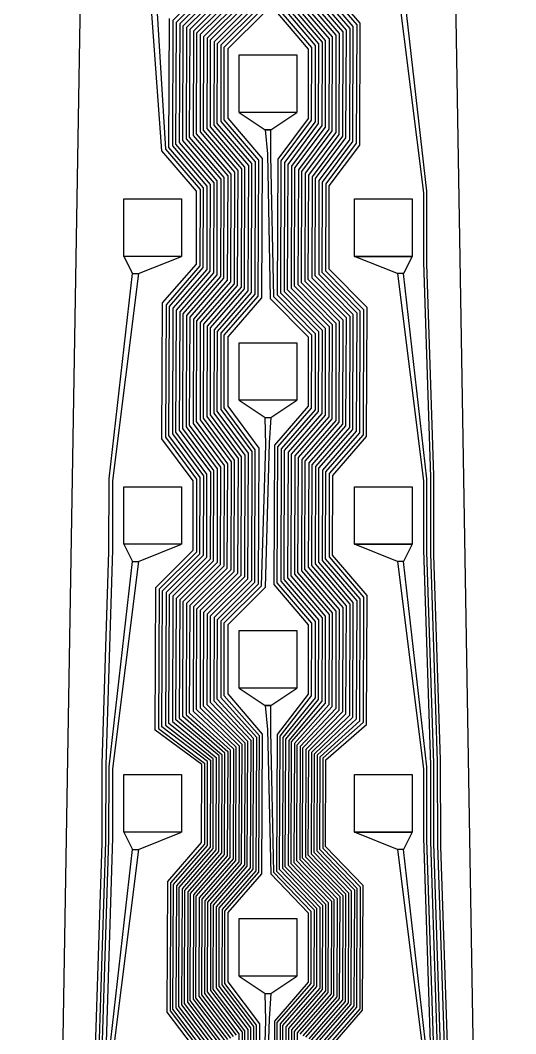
# Model space of a CAD drawing. Header units: inches. Extents: x 106592 to 209533, y 57057 to 74911.
# Drawn here: x 112558.5 to 112644.5, y 63633.1 to 63809.1 of the extents above; entities that cross this region are included whole.
import ezdxf

# ---------------------------------------------------------------- set-up
doc = ezdxf.new("R2010")
doc.units = ezdxf.units.IN
doc.header["$MEASUREMENT"] = 0
for name, color, linetype in [('metal', 221, 'Continuous'), ('nitride window', 40, 'Continuous'), ('profile', 140, 'Continuous')]:
    doc.layers.add(name, color=color, linetype=linetype)

msp = doc.modelspace()

# ---------------------------------------------------------------- linework, layer by layer
at = {"layer": 'metal'}
for points in [[(112589.51, 63629.62), (112584.01, 63636.87), (112584.11, 63659.56), (112589.98, 63666.32), (112590.01, 63679.87), (112581.91, 63685.82), (112582.02, 63710.64), (112588.5, 63717.09), (112588.51, 63729.12), (112583.11, 63736.42), (112583.21, 63760.03), (112589.09, 63766.78), (112589.11, 63779.42), (112583.11, 63786.42), (112581.01, 63815.12)], [(112582.01, 63815.12), (112583.71, 63786.72), (112589.71, 63779.72), (112589.69, 63766.47), (112583.81, 63759.72), (112583.71, 63736.72), (112589.11, 63729.42), (112589.09, 63716.78), (112582.62, 63710.33), (112582.51, 63686.12), (112590.51, 63680.12), (112590.48, 63666.06), (112584.6, 63659.3), (112584.51, 63637.12), (112590.01, 63629.87)], [(112591.47, 63815.55), (112585, 63809.1), (112584.91, 63787.32), (112590.91, 63780.32), (112590.88, 63765.86), (112585, 63759.1), (112584.91, 63737.32), (112590.31, 63730.02), (112590.28, 63716.17), (112583.81, 63709.72), (112583.71, 63686.72), (112591.51, 63680.62), (112591.47, 63665.55), (112585.6, 63658.79), (112585.51, 63637.62), (112591.01, 63630.37)], [(112591.51, 63630.62), (112586.01, 63637.87), (112586.09, 63658.53), (112591.97, 63665.29), (112592.01, 63680.87), (112584.31, 63687.02), (112584.4, 63709.41), (112590.88, 63715.86), (112590.91, 63730.32), (112585.51, 63737.62), (112585.6, 63758.79), (112591.47, 63765.55), (112591.51, 63780.62), (112585.51, 63787.62), (112585.6, 63808.79), (112592.07, 63815.24)], [(112592.66, 63814.93), (112586.19, 63808.48), (112586.11, 63787.92), (112592.11, 63780.92), (112592.07, 63765.24), (112586.19, 63758.48), (112586.11, 63737.92), (112591.51, 63730.62), (112591.47, 63715.55), (112585, 63709.1), (112584.91, 63687.32), (112592.51, 63681.12), (112592.46, 63665.03), (112586.59, 63658.27), (112586.51, 63638.12), (112592.01, 63630.87)], [(112592.51, 63631.12), (112587.01, 63638.37), (112587.08, 63658.02), (112592.96, 63664.77), (112593.01, 63681.37), (112585.51, 63687.62), (112585.6, 63708.79), (112592.07, 63715.24), (112592.11, 63730.92), (112586.71, 63738.22), (112586.79, 63758.17), (112592.66, 63764.93), (112592.71, 63781.22), (112586.71, 63788.22), (112586.79, 63808.17), (112593.26, 63814.62)], [(112593.85, 63814.31), (112587.38, 63807.86), (112587.31, 63788.52), (112593.31, 63781.52), (112593.26, 63764.62), (112587.38, 63757.86), (112587.31, 63738.52), (112592.71, 63731.22), (112592.66, 63714.93), (112586.19, 63708.48), (112586.11, 63687.92), (112593.51, 63681.62), (112593.46, 63664.52), (112587.58, 63657.76), (112587.51, 63638.62), (112593.01, 63631.37)], [(112608.51, 63814.12), (112614.51, 63807.12), (112614.45, 63789), (112609.17, 63781.93), (112609.11, 63764.42), (112615.71, 63757.72), (112615.64, 63738.38), (112609.76, 63731.63), (112609.71, 63714.72), (112615.71, 63707.72), (112615.64, 63688.38), (112609.07, 63681.99), (112609.01, 63664.37), (112615.51, 63657.62), (112615.44, 63638.49), (112609.56, 63631.73)], [(112610.06, 63631.47), (112615.94, 63638.23), (112616.01, 63657.87), (112609.51, 63664.62), (112609.56, 63681.73), (112616.24, 63688.07), (112616.31, 63708.02), (112610.31, 63715.02), (112610.36, 63731.32), (112616.24, 63738.07), (112616.31, 63758.02), (112609.71, 63764.72), (112609.76, 63781.63), (112615.04, 63788.69), (112615.11, 63807.42), (112609.11, 63814.42)], [(112609.71, 63814.72), (112615.71, 63807.72), (112615.64, 63788.38), (112610.36, 63781.32), (112610.31, 63765.02), (112616.91, 63758.32), (112616.83, 63737.77), (112610.95, 63731.01), (112610.91, 63715.32), (112616.91, 63708.32), (112616.83, 63687.77), (112610.06, 63681.47), (112610.01, 63664.87), (112616.51, 63658.12), (112616.43, 63637.97), (112610.56, 63631.21)], [(112611.05, 63630.96), (112616.93, 63637.71), (112617.01, 63658.37), (112610.51, 63665.12), (112610.56, 63681.21), (112617.43, 63687.46), (112617.51, 63708.62), (112611.51, 63715.62), (112611.55, 63730.7), (112617.43, 63737.46), (112617.51, 63758.62), (112610.91, 63765.32), (112610.95, 63781.01), (112616.24, 63788.07), (112616.31, 63808.02), (112610.31, 63815.02)], [(112610.91, 63815.32), (112616.91, 63808.32), (112616.83, 63787.77), (112611.55, 63780.7), (112611.51, 63765.62), (112618.11, 63758.92), (112618.02, 63737.15), (112612.14, 63730.39), (112612.11, 63715.92), (112618.11, 63708.92), (112618.02, 63687.15), (112611.05, 63680.96), (112611.01, 63665.37), (112617.51, 63658.62), (112617.43, 63637.46), (112611.55, 63630.7)], [(112612.05, 63630.44), (112617.92, 63637.2), (112618.01, 63658.87), (112611.51, 63665.62), (112611.55, 63680.7), (112618.62, 63686.84), (112618.71, 63709.22), (112612.71, 63716.22), (112612.74, 63730.08), (112618.62, 63736.84), (112618.71, 63759.22), (112612.11, 63765.92), (112612.14, 63780.39), (112617.43, 63787.46), (112617.51, 63808.62), (112611.51, 63815.62)], [(112624.01, 63815.12), (112628.5, 63779.15), (112628.5, 63767.13), (112629.69, 63729.77), (112629.71, 63716.52), (112630.88, 63680.39), (112630.91, 63665.92), (112632.07, 63631.01), (112632.11, 63615.32), (112632.46, 63581.21), (112632.51, 63565.12), (112632.51, 63531.12), (112632.51, 63515.12), (112633.31, 63481.52), (112633.31, 63464.72), (112634.11, 63431.92), (112634.11, 63414.32), (112634.91, 63382.32), (112634.91, 63363.92), (112635.71, 63332.72), (112635.71, 63313.52), (112636.51, 63283.12)], [(112636.91, 63283.32), (112636.11, 63313.32), (112636.11, 63332.92), (112635.31, 63363.72), (112635.31, 63382.52), (112634.51, 63414.12), (112634.51, 63432.12), (112633.71, 63464.52), (112633.71, 63481.72), (112632.91, 63514.92), (112632.91, 63531.32), (112633.01, 63564.87), (112632.96, 63581.47), (112632.71, 63615.02), (112632.66, 63631.32), (112631.51, 63665.62), (112631.47, 63680.7), (112630.31, 63716.22), (112630.28, 63730.08), (112629.11, 63766.82), (112629.09, 63779.46), (112625.01, 63815.12)], [(112593.51, 63631.62), (112588.01, 63638.87), (112588.08, 63657.5), (112593.95, 63664.26), (112594.01, 63681.87), (112586.71, 63688.22), (112586.79, 63708.17), (112593.26, 63714.62), (112593.31, 63731.52), (112587.91, 63738.82), (112587.98, 63757.55), (112593.85, 63764.31), (112593.91, 63781.82), (112587.91, 63788.82), (112587.98, 63807.55), (112594.45, 63814)], [(112595.04, 63813.69), (112588.57, 63807.24), (112588.51, 63789.12), (112594.51, 63782.12), (112594.45, 63764), (112588.57, 63757.24), (112588.51, 63739.12), (112593.91, 63731.82), (112593.85, 63714.31), (112587.38, 63707.86), (112587.31, 63688.52), (112594.51, 63682.12), (112594.45, 63664), (112588.57, 63657.24), (112588.51, 63639.12), (112594.01, 63631.87)], [(112594.51, 63632.12), (112589.01, 63639.37), (112589.07, 63656.99), (112594.95, 63663.74), (112595.01, 63682.37), (112587.91, 63688.82), (112587.98, 63707.55), (112594.45, 63714), (112594.51, 63732.12), (112589.11, 63739.42), (112589.17, 63756.93), (112595.04, 63763.69), (112595.11, 63782.42), (112589.11, 63789.42), (112589.17, 63806.93), (112595.64, 63813.38)], [(112596.24, 63813.07), (112589.76, 63806.63), (112589.71, 63789.72), (112595.71, 63782.72), (112595.64, 63763.38), (112589.76, 63756.63), (112589.71, 63739.72), (112595.11, 63732.42), (112595.04, 63713.69), (112588.57, 63707.24), (112588.51, 63689.12), (112595.51, 63682.62), (112595.44, 63663.49), (112589.56, 63656.73), (112589.51, 63639.62), (112595.01, 63632.37)], [(112595.51, 63632.62), (112590.01, 63639.87), (112590.06, 63656.47), (112595.94, 63663.23), (112596.01, 63682.87), (112589.11, 63689.42), (112589.17, 63706.93), (112595.64, 63713.38), (112595.71, 63732.72), (112590.31, 63740.02), (112590.36, 63756.32), (112596.24, 63763.07), (112596.31, 63783.02), (112590.31, 63790.02), (112590.36, 63806.32), (112596.83, 63812.77)], [(112597.43, 63812.46), (112590.95, 63806.01), (112590.91, 63790.32), (112596.91, 63783.32), (112596.83, 63762.77), (112590.95, 63756.01), (112590.91, 63740.32), (112596.31, 63733.02), (112596.24, 63713.07), (112589.76, 63706.63), (112589.71, 63689.72), (112596.51, 63683.12), (112596.43, 63662.97), (112590.56, 63656.21), (112590.51, 63640.12), (112596.01, 63632.87)], [(112604.91, 63812.32), (112610.91, 63805.32), (112610.88, 63790.86), (112605.6, 63783.79), (112605.51, 63762.62), (112612.11, 63755.92), (112612.07, 63740.24), (112606.19, 63733.48), (112606.11, 63712.92), (112612.11, 63705.92), (112612.07, 63690.24), (112606.09, 63683.53), (112606.01, 63662.87), (112612.51, 63656.12), (112612.46, 63640.03), (112606.59, 63633.27), (112606.51, 63613.12)], [(112607.08, 63633.02), (112612.96, 63639.77), (112613.01, 63656.37), (112606.51, 63663.12), (112606.59, 63683.27), (112612.66, 63689.93), (112612.71, 63706.22), (112606.71, 63713.22), (112606.79, 63733.17), (112612.66, 63739.93), (112612.71, 63756.22), (112606.11, 63762.92), (112606.19, 63783.48), (112611.47, 63790.55), (112611.51, 63805.62), (112605.51, 63812.62)], [(112606.11, 63812.92), (112612.11, 63805.92), (112612.07, 63790.24), (112606.79, 63783.17), (112606.71, 63763.22), (112613.31, 63756.52), (112613.26, 63739.62), (112607.38, 63732.86), (112607.31, 63713.52), (112613.31, 63706.52), (112613.26, 63689.62), (112607.08, 63683.02), (112607.01, 63663.37), (112613.51, 63656.62), (112613.46, 63639.52), (112607.58, 63632.76)], [(112608.08, 63632.5), (112613.95, 63639.26), (112614.01, 63656.87), (112607.51, 63663.62), (112607.58, 63682.76), (112613.85, 63689.31), (112613.91, 63706.82), (112607.91, 63713.82), (112607.98, 63732.55), (112613.85, 63739.31), (112613.91, 63756.82), (112607.31, 63763.52), (112607.38, 63782.86), (112612.66, 63789.93), (112612.71, 63806.22), (112606.71, 63813.22)], [(112607.31, 63813.52), (112613.31, 63806.52), (112613.26, 63789.62), (112607.98, 63782.55), (112607.91, 63763.82), (112614.51, 63757.12), (112614.45, 63739), (112608.57, 63732.24), (112608.51, 63714.12), (112614.51, 63707.12), (112614.45, 63689), (112608.08, 63682.5), (112608.01, 63663.87), (112614.51, 63657.12), (112614.45, 63639), (112608.57, 63632.24)], [(112609.07, 63631.99), (112614.95, 63638.74), (112615.01, 63657.37), (112608.51, 63664.12), (112608.57, 63682.24), (112615.04, 63688.69), (112615.11, 63707.42), (112609.11, 63714.42), (112609.17, 63731.93), (112615.04, 63738.69), (112615.11, 63757.42), (112608.51, 63764.12), (112608.57, 63782.24), (112613.85, 63789.31), (112613.91, 63806.82), (112607.91, 63813.82)], [(112596.43, 63612.97), (112596.51, 63633.12), (112591.01, 63640.37), (112591.05, 63655.96), (112596.93, 63662.71), (112597.01, 63683.37), (112590.31, 63690.02), (112590.36, 63706.32), (112596.83, 63712.77), (112596.91, 63733.32), (112591.51, 63740.62), (112591.55, 63755.7), (112597.43, 63762.46), (112597.51, 63783.62), (112591.51, 63790.62), (112591.55, 63805.7), (112598.02, 63812.15)], [(112598.62, 63811.84), (112592.14, 63805.39), (112592.11, 63790.92), (112598.11, 63783.92), (112598.02, 63762.15), (112592.14, 63755.39), (112592.11, 63740.92), (112597.51, 63733.62), (112597.43, 63712.46), (112590.95, 63706.01), (112590.91, 63690.32), (112597.51, 63683.62), (112597.43, 63662.46), (112591.55, 63655.7), (112591.51, 63640.62), (112597.01, 63633.37), (112596.93, 63612.71)], [(112597.43, 63612.46), (112597.51, 63633.62), (112592.01, 63640.87), (112592.05, 63655.44), (112597.92, 63662.2), (112598.01, 63683.87), (112591.51, 63690.62), (112591.55, 63705.7), (112598.02, 63712.15), (112598.11, 63733.92), (112592.71, 63741.22), (112592.74, 63755.08), (112598.62, 63761.84), (112598.71, 63784.22), (112592.71, 63791.22), (112592.74, 63805.08), (112599.21, 63811.53)], [(112599.81, 63811.22), (112593.34, 63804.77), (112593.31, 63791.52), (112599.31, 63784.52), (112599.21, 63761.53), (112593.34, 63754.77), (112593.31, 63741.52), (112598.71, 63734.22), (112598.62, 63711.84), (112592.14, 63705.39), (112592.11, 63690.92), (112598.51, 63684.12), (112598.42, 63661.94), (112592.54, 63655.18), (112592.51, 63641.12), (112598.01, 63633.87), (112597.92, 63612.2)], [(112598.42, 63611.94), (112598.51, 63634.12), (112593.01, 63641.37), (112593.04, 63654.93), (112598.91, 63661.68), (112599.01, 63684.37), (112592.71, 63691.22), (112592.74, 63705.08), (112599.21, 63711.53), (112599.31, 63734.52), (112593.91, 63741.82), (112593.93, 63754.46), (112599.81, 63761.22), (112599.91, 63784.82), (112593.91, 63791.82), (112593.93, 63804.46), (112600.4, 63810.91)], [(112601, 63810.6), (112594.53, 63804.15), (112594.53, 63792.13), (112600.51, 63785.12), (112600.4, 63760.91), (112594.53, 63754.15), (112594.53, 63742.13), (112599.91, 63734.82), (112599.81, 63711.22), (112593.34, 63704.77), (112593.31, 63691.52), (112599.51, 63684.62), (112599.41, 63661.43), (112593.53, 63654.67), (112593.51, 63641.62), (112599.01, 63634.37), (112598.91, 63611.68)], [(112602.51, 63811.12), (112608.51, 63804.12), (112608.5, 63792.09), (112603.21, 63785.03), (112603.11, 63761.42), (112609.71, 63754.72), (112609.69, 63741.47), (112603.81, 63734.72), (112603.71, 63711.72), (112609.71, 63704.72), (112609.69, 63691.47), (112604.11, 63684.56), (112604.01, 63661.87), (112610.51, 63655.12), (112610.48, 63641.06), (112604.6, 63634.3), (112604.51, 63612.12)], [(112605.01, 63612.37), (112605.1, 63634.05), (112610.98, 63640.8), (112611.01, 63655.37), (112604.51, 63662.12), (112604.6, 63684.3), (112610.28, 63691.17), (112610.31, 63705.02), (112604.31, 63712.02), (112604.4, 63734.41), (112610.28, 63741.17), (112610.31, 63755.02), (112603.71, 63761.72), (112603.81, 63784.72), (112609.09, 63791.78), (112609.11, 63804.42), (112603.11, 63811.42)], [(112603.71, 63811.72), (112609.71, 63804.72), (112609.69, 63791.47), (112604.4, 63784.41), (112604.31, 63762.02), (112610.91, 63755.32), (112610.88, 63740.86), (112605, 63734.1), (112604.91, 63712.32), (112610.91, 63705.32), (112610.88, 63690.86), (112605.1, 63684.05), (112605.01, 63662.37), (112611.51, 63655.62), (112611.47, 63640.55), (112605.6, 63633.79), (112605.51, 63612.62)], [(112606.01, 63612.87), (112606.09, 63633.53), (112611.97, 63640.29), (112612.01, 63655.87), (112605.51, 63662.62), (112605.6, 63683.79), (112611.47, 63690.55), (112611.51, 63705.62), (112605.51, 63712.62), (112605.6, 63733.79), (112611.47, 63740.55), (112611.51, 63755.62), (112604.91, 63762.32), (112605, 63784.1), (112610.28, 63791.17), (112610.31, 63805.02), (112604.31, 63812.02)], [(112590.51, 63630.12), (112585.01, 63637.37), (112585.1, 63659.05), (112590.98, 63665.8), (112591.01, 63680.37), (112583.11, 63686.42), (112583.21, 63710.03), (112589.69, 63716.47), (112589.71, 63729.72), (112584.31, 63737.02), (112584.4, 63759.41), (112590.28, 63766.17), (112590.31, 63780.02), (112584.31, 63787.02), (112584.4, 63809.41)], [(112604.01, 63611.87), (112604.11, 63634.56), (112609.98, 63641.32), (112610.01, 63654.87), (112603.51, 63661.62), (112603.61, 63684.82), (112609.09, 63691.78), (112609.11, 63704.42), (112603.11, 63711.42), (112603.21, 63735.03), (112609.09, 63741.78), (112609.11, 63754.42), (112602.51, 63761.12), (112602.02, 63785.64), (112602.01, 63790.12), (112602.01, 63790.12), (112601.01, 63790.12), (112601.43, 63785.95), (112601.91, 63760.82), (112608.51, 63754.12), (112608.5, 63742.09), (112602.62, 63735.33), (112602.51, 63711.12), (112608.51, 63704.12), (112608.5, 63692.09), (112603.11, 63685.08), (112603.01, 63661.37), (112609.51, 63654.62), (112609.49, 63641.58), (112603.61, 63634.82), (112603.51, 63611.62)], [(112571.55, 63630.7), (112572.71, 63666.22), (112572.74, 63680.08), (112573.91, 63716.82), (112573.93, 63729.46), (112578.01, 63765.12), (112578.01, 63765.12), (112579.01, 63765.12), (112574.53, 63729.15), (112574.53, 63717.13), (112573.34, 63679.77), (112573.31, 63666.52), (112572.14, 63630.39)], [(112631.47, 63630.7), (112630.31, 63666.22), (112630.28, 63680.08), (112629.11, 63716.82), (112629.09, 63729.46), (112625.01, 63765.12), (112625.01, 63765.12), (112624.01, 63765.12), (112628.5, 63729.15), (112628.5, 63717.13), (112629.69, 63679.77), (112629.71, 63666.52), (112630.88, 63630.39)], [(112599.41, 63611.43), (112599.51, 63634.62), (112594.01, 63641.87), (112594.03, 63654.41), (112599.91, 63661.17), (112600.01, 63684.87), (112593.91, 63691.82), (112593.93, 63704.46), (112600.4, 63710.91), (112601.11, 63735.42), (112601.01, 63740.12), (112601.01, 63740.12), (112602.01, 63740.12), (112601.71, 63735.72), (112601, 63710.6), (112594.53, 63704.15), (112594.53, 63692.13), (112600.51, 63685.12), (112600.4, 63660.91), (112594.53, 63654.15), (112594.53, 63642.13), (112600.01, 63634.87), (112599.91, 63611.17)], [(112572.74, 63630.08), (112573.91, 63666.82), (112573.93, 63679.46), (112578.01, 63715.12), (112578.01, 63715.12), (112579.01, 63715.12), (112574.53, 63679.15), (112574.53, 63667.13), (112573.34, 63629.77)], [(112630.28, 63630.08), (112629.11, 63666.82), (112629.09, 63679.46), (112625.01, 63715.12), (112625.01, 63715.12), (112624.01, 63715.12), (112628.5, 63679.15), (112628.5, 63667.13), (112629.69, 63629.77)], [(112603.01, 63611.37), (112603.11, 63635.08), (112608.99, 63641.83), (112609.01, 63654.37), (112602.51, 63661.12), (112602.02, 63685.64), (112602.01, 63690.12), (112602.01, 63690.12), (112601.01, 63690.12), (112601.43, 63685.95), (112602.01, 63660.87), (112608.51, 63654.12), (112608.5, 63642.09), (112602.62, 63635.33), (112602.51, 63611.12)], [(112573.93, 63629.46), (112578.01, 63665.12), (112578.01, 63665.12), (112579.01, 63665.12), (112574.53, 63629.15)], [(112629.09, 63629.46), (112625.01, 63665.12), (112625.01, 63665.12), (112624.01, 63665.12), (112628.5, 63629.15)], [(112600.4, 63610.91), (112601.11, 63635.42), (112601.01, 63640.12), (112601.01, 63640.12), (112602.01, 63640.12), (112601.71, 63635.72), (112600.9, 63610.65)]]:
    msp.add_lwpolyline(points, dxfattribs=at)
for points in [[(112596.51, 63803.12), (112606.51, 63803.12), (112606.51, 63793.12), (112596.51, 63793.12)], [(112606.51, 63793.12), (112596.51, 63793.12), (112601.01, 63790.12), (112602.01, 63790.12), (112606.51, 63793.12)], [(112576.51, 63778.12), (112586.51, 63778.12), (112586.51, 63768.12), (112576.51, 63768.12)], [(112616.51, 63778.12), (112626.51, 63778.12), (112626.51, 63768.12), (112616.51, 63768.12)], [(112586.51, 63768.12), (112576.51, 63768.12), (112578.01, 63765.12), (112579.01, 63765.12), (112586.51, 63768.12)], [(112616.51, 63768.12), (112626.51, 63768.12), (112625.01, 63765.12), (112624.01, 63765.12), (112616.51, 63768.12)], [(112596.51, 63753.12), (112606.51, 63753.12), (112606.51, 63743.12), (112596.51, 63743.12)], [(112606.51, 63743.12), (112596.51, 63743.12), (112601.01, 63740.12), (112602.01, 63740.12), (112606.51, 63743.12)], [(112576.51, 63728.12), (112586.51, 63728.12), (112586.51, 63718.12), (112576.51, 63718.12)], [(112616.51, 63728.12), (112626.51, 63728.12), (112626.51, 63718.12), (112616.51, 63718.12)], [(112586.51, 63718.12), (112576.51, 63718.12), (112578.01, 63715.12), (112579.01, 63715.12), (112586.51, 63718.12)], [(112616.51, 63718.12), (112626.51, 63718.12), (112625.01, 63715.12), (112624.01, 63715.12), (112616.51, 63718.12)], [(112596.51, 63703.12), (112606.51, 63703.12), (112606.51, 63693.12), (112596.51, 63693.12)], [(112606.51, 63693.12), (112596.51, 63693.12), (112601.01, 63690.12), (112602.01, 63690.12), (112606.51, 63693.12)], [(112576.51, 63678.12), (112586.51, 63678.12), (112586.51, 63668.12), (112576.51, 63668.12)], [(112616.51, 63678.12), (112626.51, 63678.12), (112626.51, 63668.12), (112616.51, 63668.12)], [(112586.51, 63668.12), (112576.51, 63668.12), (112578.01, 63665.12), (112579.01, 63665.12), (112586.51, 63668.12)], [(112616.51, 63668.12), (112626.51, 63668.12), (112625.01, 63665.12), (112624.01, 63665.12), (112616.51, 63668.12)], [(112596.51, 63653.12), (112606.51, 63653.12), (112606.51, 63643.12), (112596.51, 63643.12)], [(112606.51, 63643.12), (112596.51, 63643.12), (112601.01, 63640.12), (112602.01, 63640.12), (112606.51, 63643.12)]]:
    msp.add_lwpolyline(points, close=True, dxfattribs=at)
at = {"layer": 'nitride window'}
for points in [[(112596.51, 63803.12), (112606.51, 63803.12), (112606.51, 63793.12), (112596.51, 63793.12)], [(112576.51, 63778.12), (112586.51, 63778.12), (112586.51, 63768.12), (112576.51, 63768.12)], [(112616.51, 63778.12), (112626.51, 63778.12), (112626.51, 63768.12), (112616.51, 63768.12)], [(112596.51, 63753.12), (112606.51, 63753.12), (112606.51, 63743.12), (112596.51, 63743.12)], [(112576.51, 63728.12), (112586.51, 63728.12), (112586.51, 63718.12), (112576.51, 63718.12)], [(112616.51, 63728.12), (112626.51, 63728.12), (112626.51, 63718.12), (112616.51, 63718.12)], [(112596.51, 63703.12), (112606.51, 63703.12), (112606.51, 63693.12), (112596.51, 63693.12)], [(112576.51, 63678.12), (112586.51, 63678.12), (112586.51, 63668.12), (112576.51, 63668.12)], [(112616.51, 63678.12), (112626.51, 63678.12), (112626.51, 63668.12), (112616.51, 63668.12)], [(112596.51, 63653.12), (112606.51, 63653.12), (112606.51, 63643.12), (112596.51, 63643.12)]]:
    msp.add_lwpolyline(points, close=True, dxfattribs=at)
at = {"layer": 'profile'}
msp.add_lwpolyline([(112601.51, 64206.72), (112576.51, 64078.12), (112572.51, 64028.12), (112558.51, 63188.12), (112559.01, 62498.05), (112644, 62498.05), (112644.51, 63188.12), (112630.51, 64028.12), (112626.51, 64078.12)], close=True, dxfattribs=at)

doc.saveas('drawing.dxf')
